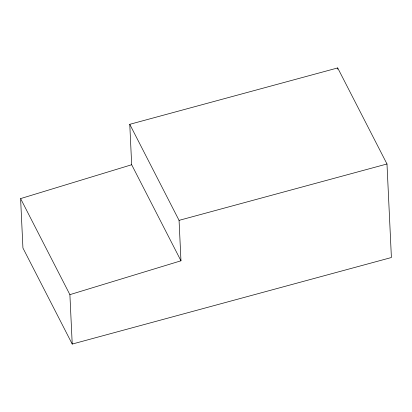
<?xml version="1.0" encoding="UTF-8"?>
<svg xmlns="http://www.w3.org/2000/svg" width="412" height="412" viewBox="0 0 412 412"><rect width="100%" height="100%" fill="white"/><g stroke="black" fill="none" stroke-linecap="round" stroke-linejoin="round"><path stroke-width="0.62" d="M20.6 198.599L131.675 164.743L129.77 124.316L337.696 67.934L386.986 163.986L391.4 257.521L72.224 344.066L22.933 248.014L20.6 198.599L69.891 294.647L72.224 344.066M69.891 294.647L180.966 260.796L179.06 220.363L129.77 124.316M179.06 220.363L386.986 163.986M131.675 164.743L180.966 260.796M337.696 67.934L337.758 69.216"/></g></svg>
